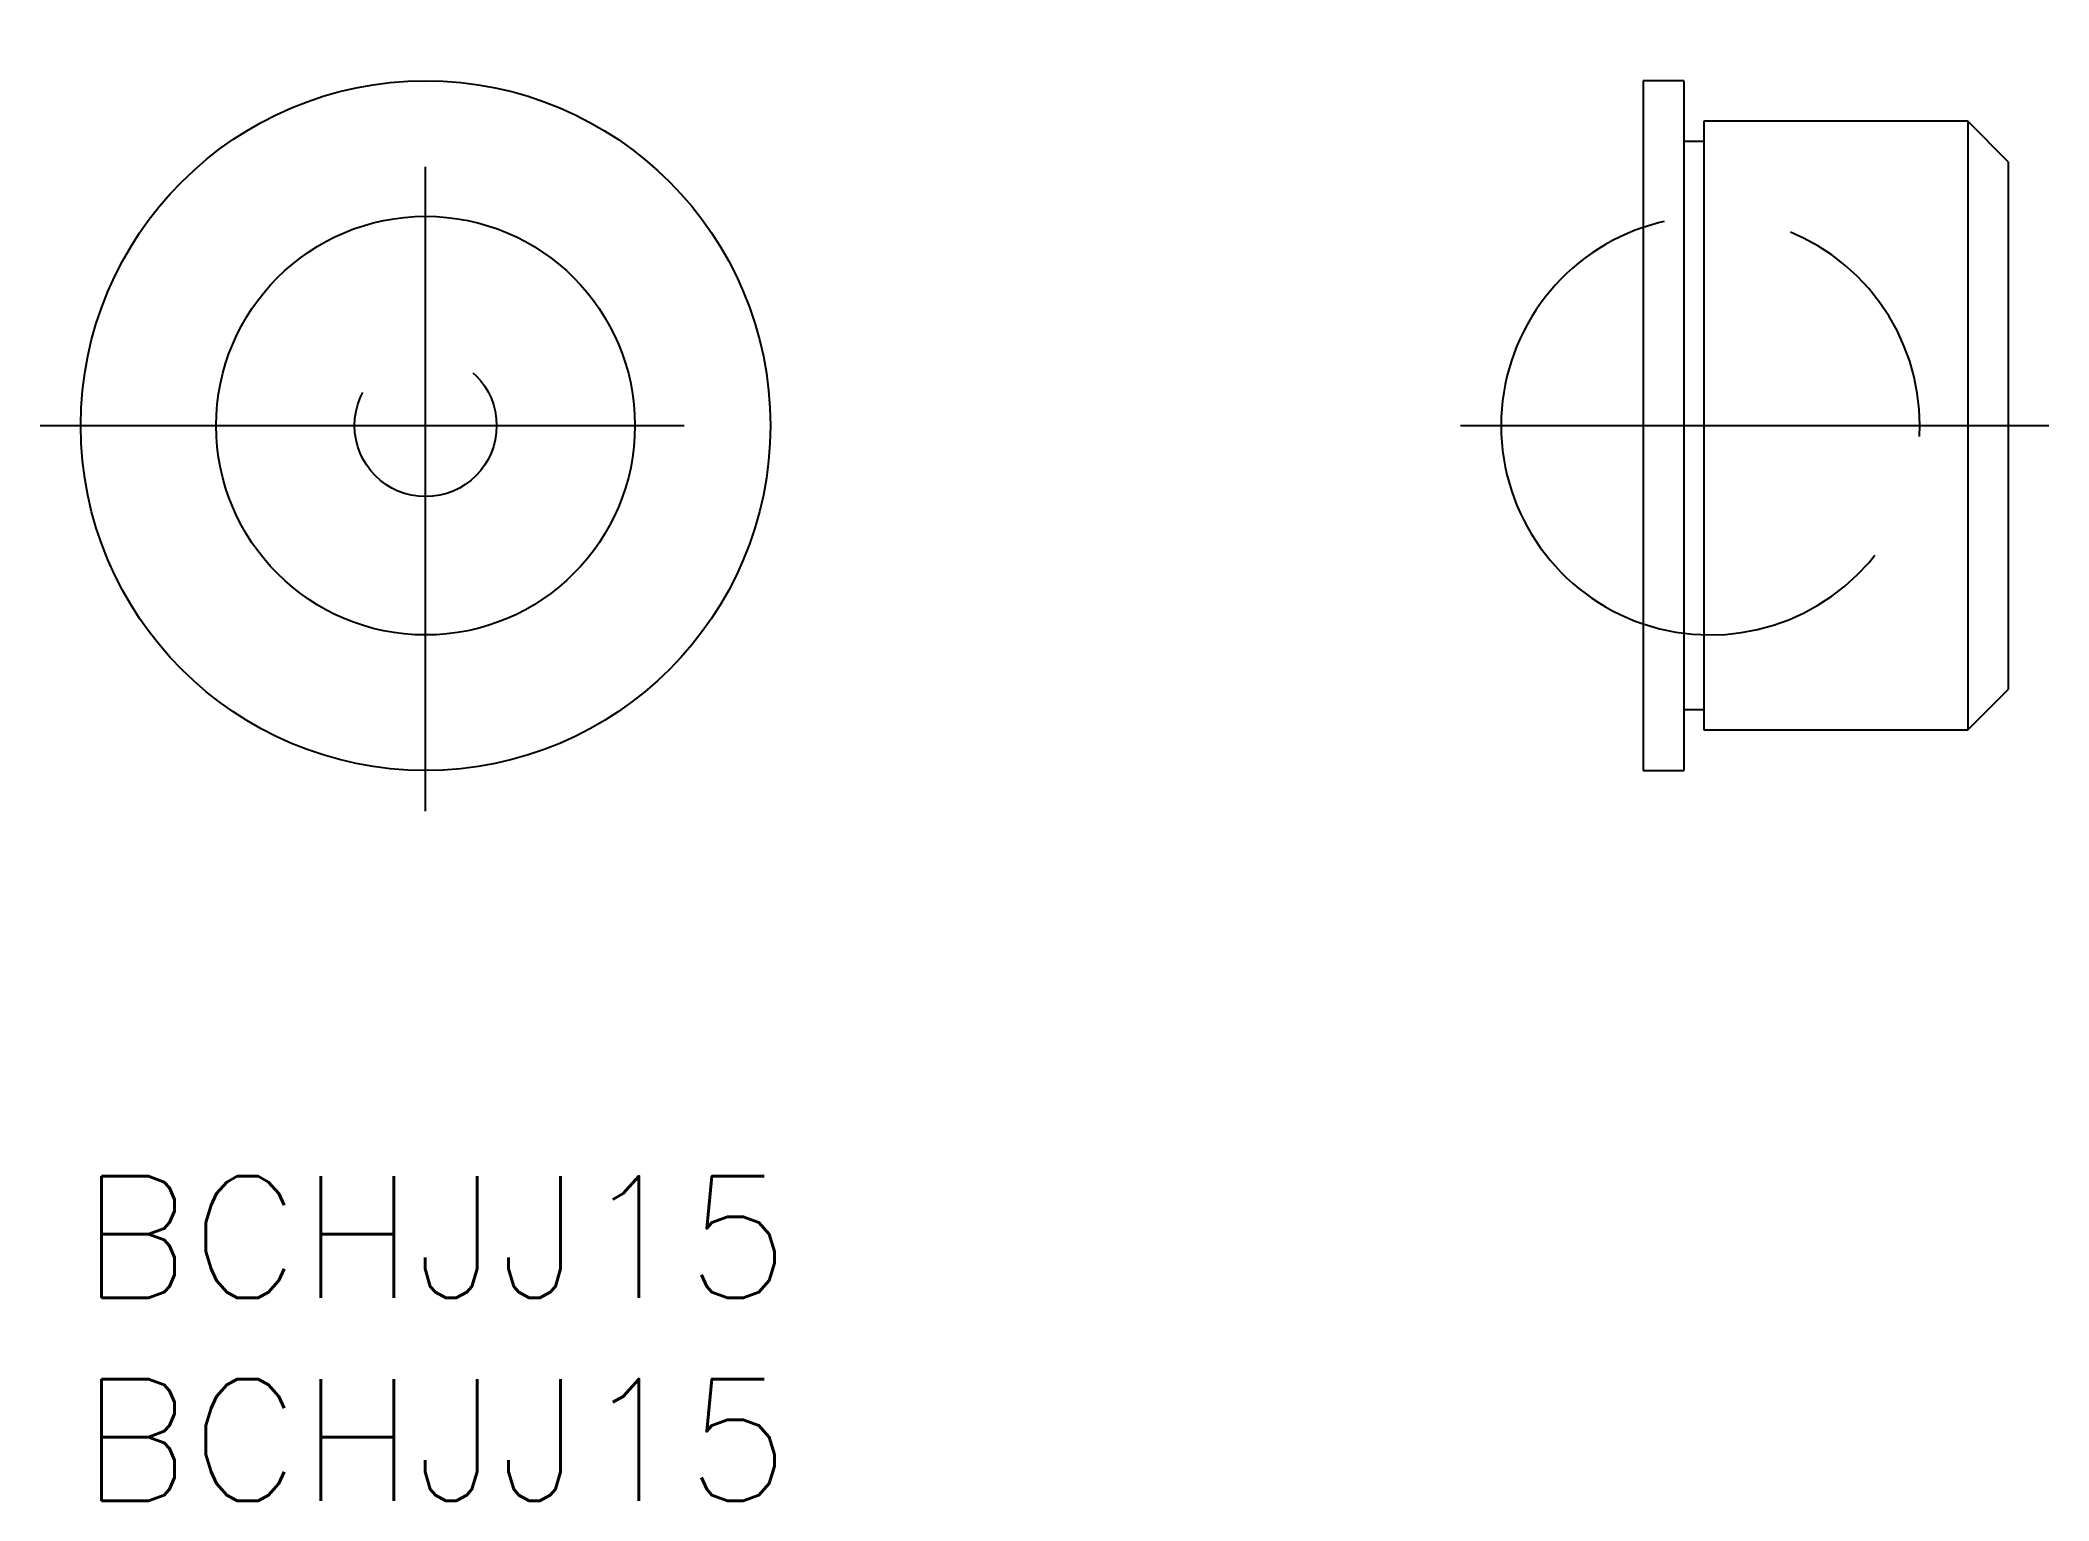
# Model space of a CAD drawing. Extents: x -1 to 48.5, y -8 to 28.
import ezdxf

# ---------------------------------------------------------------- set-up
doc = ezdxf.new("R2010")
doc.units = 0
doc.header["$LTSCALE"] = 0.5
doc.linetypes.add('CENTER', pattern=[50.8, 31.75, -6.35, 6.35, -6.35])
doc.linetypes.add('DASHED', pattern=[19.05, 12.7, -6.35])
for name, color, linetype in [('MSM_CENTER', 1, 'CENTER'), ('MSM_CONTINUOUS', 7, 'CONTINUOUS'), ('MSM_DASHED', 4, 'DASHED'), ('MSM_PART_NUMBER', 7, 'CONTINUOUS')]:
    doc.layers.add(name, color=color, linetype=linetype)
doc.styles.get("Standard").update_dxf_attribs({"font": 'txt.shx', "height": 1.5, "bigfont": 'bigfont.shx'})

# ---------------------------------------------------------------- blocks, each defined once
blk = doc.blocks.new('*U14')
at = {"layer": 'MSM_PART_NUMBER'}
blk.add_text('BCHJJ15', height=3, dxfattribs=at).set_placement((0, -3))
blk = doc.blocks.new('*U15')
at = {"layer": 'MSM_PART_NUMBER'}
blk.add_text('BCHJJ15', height=3, dxfattribs=at).set_placement((0, -8))

msp = doc.modelspace()

# ---------------------------------------------------------------- linework, layer by layer
at = {"layer": 'MSM_CENTER'}
for p, q in [((8.5, 9), (8.5, 28)), ((-1, 18.5), (18, 18.5)), ((34.011, 18.5), (48.511, 18.5))]:
    msp.add_line(p, q, dxfattribs=at)
at = {"layer": 'MSM_CONTINUOUS'}
for p, q in [((39.511, 27), (38.511, 27)), ((38.511, 27), (38.511, 10)), ((39.511, 27), (39.511, 10)), ((46.511, 26), (40.011, 26)), ((40.011, 26), (40.011, 11)), ((47.511, 25), (46.511, 26)), ((46.511, 26), (46.511, 11)), ((40.011, 25.5), (39.511, 25.5)), ((47.511, 25), (47.511, 12)), ((46.511, 11), (47.511, 12)), ((39.511, 11.5), (40.011, 11.5)), ((40.011, 11), (46.511, 11)), ((38.511, 10), (39.511, 10))]:
    msp.add_line(p, q, dxfattribs=at)
for radius in [8.5, 5.16]:
    msp.add_circle((8.5, 18.5), radius, dxfattribs=at)
msp.add_arc((40.171, 18.5), 5.16, 108.7661, 251.2339, dxfattribs=at)
at = {"layer": 'MSM_DASHED'}
msp.add_circle((8.5, 18.5), 1.75, dxfattribs=at)
msp.add_arc((40.171, 18.5), 5.16, 251.2339, 108.7661, dxfattribs=at)

# ---------------------------------------------------------------- block references
at = {"layer": 'MSM_CONTINUOUS'}
for name in ['*U14', '*U15']:
    msp.add_blockref(name, (0, 0), dxfattribs=at)

doc.saveas('drawing.dxf')
